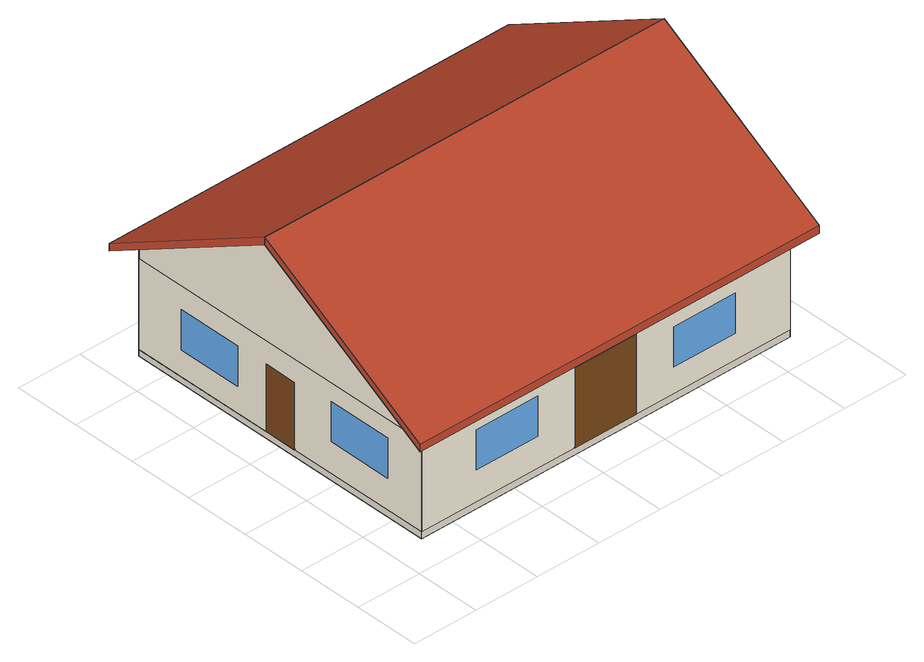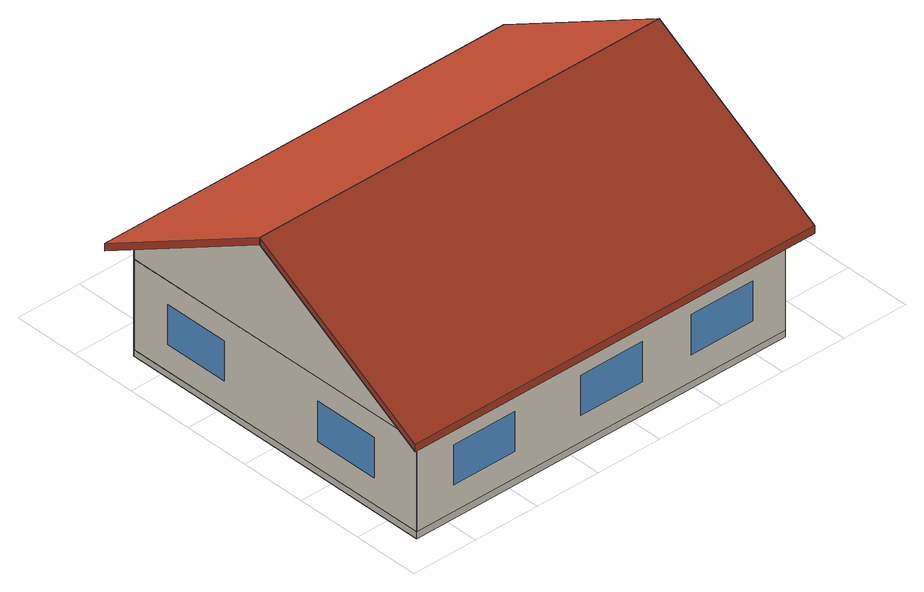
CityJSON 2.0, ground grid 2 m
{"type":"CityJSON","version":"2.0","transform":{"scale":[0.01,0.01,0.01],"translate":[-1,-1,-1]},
"CityObjects":{
"building1":{"type":"Building","geometry":[{"type":"MultiSurface","lod":"3","boundaries":[[[0,1,2,3]],[[4,5,0,3]],[[5,6,1,0]],[[2,7,6,1]],[[3,4,7,2]],[[5,6,7,4]],[[8,9,10,11]],[[12,13,8,11]],[[9,14,13,8]],[[10,15,14,9]],[[15,12,11,10]],[[13,14,15,12]],[[16,17,18,19]],[[20,21,16,19]],[[17,22,21,16]],[[18,23,22,17]],[[19,20,23,18]],[[21,22,23,20]],[[24,25,16,19]],[[21,26,25,16]],[[26,27,24,25]],[[27,20,19,24]],[[27,26,21,20]],[[28,6,29,30]],[[31,32,33,34]],[[7,35,36,37]],[[28,38,39,35,36,40,41,42,43,30],[44,45,46,47],[48,49,50,51]],[[46,45,44,47]],[[50,49,48,51]],[[34,42,41,33]],[[39,52,7,35]],[[37,53,54,55,56,29,6,57,52,7],[58,59,60,61],[62,63,64,65]],[[60,59,58,61]],[[64,63,62,65]],[[31,55,54,32]],[[28,38,57,6]],[[39,52,57,38]],[[44,58,61,47]],[[45,59,58,44]],[[46,60,59,45]],[[47,61,60,46]],[[41,54,32,33]],[[42,55,54,41]],[[34,31,55,42]],[[48,62,65,51]],[[49,63,62,48]],[[50,64,63,49]],[[51,65,64,50]],[[66,67,68,69]],[[70,71,66,69]],[[71,72,67,66]],[[68,73,72,67]],[[69,70,73,68]],[[71,72,73,70]],[[74,75,76,77]],[[76,78,79,77]],[[80,81,79,78]],[[82,83,81,79,84,85,77,74]],[[77,85,84,79]],[[80,86,83,81]],[[78,87,88,76,75,89,86,80]],[[76,88,87,78]],[[74,82,89,75]],[[83,86,89,82]],[[84,87,78,79]],[[85,88,87,84]],[[77,76,88,85]],[[90,91,92,93]],[[94,95,96,97]],[[92,98,99,93]],[[100,101,99,98]],[[102,103,101,96,104,105,97,99,106,107,93,90]],[[97,105,104,96]],[[93,107,106,99]],[[100,108,103,101]],[[95,109,110,94,98,111,112,92,91,113,108,100]],[[94,110,109,95]],[[92,112,111,98]],[[113,102,90,91]],[[103,108,113,102]],[[104,109,95,96]],[[105,110,109,104]],[[97,94,110,105]],[[106,111,98,99]],[[107,112,111,106]],[[93,92,112,107]],[[114,5,4,115]],[[116,117,114,115],[118,119,120,121],[122,123,124,125],[126,127,128,129]],[[120,119,118,121]],[[124,123,122,125]],[[128,127,126,129]],[[5,130,117,114]],[[4,131,130,5],[132,133,134,135],[136,137,138,139],[140,141,142,143]],[[134,133,132,135]],[[138,137,136,139]],[[142,141,140,143]],[[131,116,115,4]],[[117,130,131,116]],[[118,132,135,121]],[[119,133,132,118]],[[120,134,133,119]],[[121,135,134,120]],[[122,136,139,125]],[[123,137,136,122]],[[124,138,137,123]],[[125,139,138,124]],[[126,140,143,129]],[[127,141,140,126]],[[128,142,141,127]],[[129,143,142,128]],[[144,145,80,81]],[[83,146,144,81]],[[145,147,146,144]],[[80,86,147,145]],[[146,147,86,83]],[[35,7,148,149]],[[150,151,152,149]],[[4,115,153,154]],[[35,39,116,115,153,155,156,157,149],[158,159,160,161],[162,163,164,165]],[[160,159,158,161]],[[164,163,162,165]],[[149,157,156,152]],[[154,166,167,168,148,7,52,131,4],[169,170,171,172],[173,174,175,176]],[[171,170,169,172]],[[175,174,173,176]],[[150,177,167,151]],[[116,131,52,39]],[[156,167,151,152]],[[157,177,167,156]],[[149,150,177,157]],[[158,169,172,161]],[[159,170,169,158]],[[160,171,170,159]],[[161,172,171,160]],[[162,173,176,165]],[[163,174,173,162]],[[164,175,174,163]],[[165,176,175,164]],[[178,179,180,181]],[[182,183,178,181]],[[179,184,183,178]],[[180,185,184,179]],[[185,182,181,180]],[[183,184,185,182]],[[28,6,5,114]],[[117,38,28,114],[186,187,188,189],[190,191,192,193]],[[188,187,186,189]],[[192,191,190,193]],[[5,130,57,6],[194,195,196,197],[198,199,200,201]],[[196,195,194,197]],[[200,199,198,201]],[[38,57,130,117]],[[186,194,197,189]],[[187,195,194,186]],[[188,196,195,187]],[[189,197,196,188]],[[190,198,201,193]],[[191,199,198,190]],[[192,200,199,191]],[[193,201,200,192]],[[116,202,203,204,39]],[[131,205,202,116]],[[52,206,207,205,131]],[[206,204,39,52]],[[204,206,207,203]],[[207,203,202,205]],[[208,209,210,38,117]],[[210,211,57,38]],[[130,212,213,211,57]],[[212,208,117,130]],[[211,210,209,213]],[[209,213,212,208]],[[39,204,210,38]],[[57,211,206,52]],[[206,211,210,204]],[[202,208,117,116]],[[131,205,212,130]],[[202,208,212,205]]],"semantics":{"surfaces":[{"type":"FloorSurface"},{"type":"RoofSurface"},{"type":"WallSurface"},{"type":"Door"},{"type":"Window"}],"values":[0,0,0,0,0,0,0,0,0,0,0,0,1,1,1,1,1,1,1,1,1,1,1,2,3,2,2,4,4,3,2,2,4,4,3,2,2,2,2,2,2,2,2,2,2,2,2,2,2,2,2,2,2,2,2,3,2,2,3,2,2,3,2,2,2,2,2,2,3,3,2,2,3,3,2,2,3,3,2,2,2,2,2,2,2,2,2,2,4,4,4,2,2,4,4,4,2,2,2,2,2,2,2,2,2,2,2,2,2,2,2,2,2,2,2,2,3,2,2,4,4,3,2,4,4,3,2,2,2,2,2,2,2,2,2,2,2,2,2,2,2,2,2,2,2,2,4,4,2,4,4,2,2,2,2,2,2,2,2,2,2,2,2,2,2,2,2,2,2,2,2,2,2,2,2,2,2,2]}}]}
},
"vertices":[
[1300,1100,80],[1300,100,80],[100,100,80],[100,1100,80],[100,1100,100],[1300,1100,100],[1300,100,100],[100,100,100],[1290,110,350],[1290,1090,350],[110,1090,350],[110,110,350],[110,110,370],[1290,110,370],[1290,1090,370],[110,1090,370],[1350,600,709],[1350,1150,391],[50,1150,391],[50,600,709],[50,600,732],[1350,600,732],[1350,1150,414],[50,1150,414],[50,50,391],[1350,50,391],[1350,50,414],[50,50,414],[1270,130,100],[801,100,100],[801,130,100],[800,100,100],[600,100,100],[600,130,100],[800,130,100],[130,130,100],[599,130,100],[599,100,100],[1270,130,370],[130,130,370],[599,130,338],[600,130,338],[800,130,338],[801,130,338],[279,130,315],[479,130,315],[479,130,195],[279,130,195],[921,130,300],[1121,130,300],[1121,130,180],[921,130,180],[100,100,370],[599,100,338],[600,100,338],[800,100,338],[801,100,338],[1300,100,370],[279,100,315],[479,100,315],[479,100,195],[279,100,195],[921,100,300],[1121,100,300],[1121,100,180],[921,100,180],[480,699,100],[504,699,100],[504,1070,100],[480,1070,100],[480,1070,350],[480,699,350],[504,699,350],[504,1070,350],[841,1070,100],[865,1070,100],[865,644,100],[841,644,100],[865,556,100],[841,556,100],[865,525,100],[841,501,100],[841,1070,350],[841,501,350],[841,556,301],[841,644,301],[865,525,350],[865,556,301],[865,644,301],[865,1070,350],[130,675,100],[130,699,100],[261,699,100],[261,675,100],[622,699,100],[710,699,100],[710,675,100],[622,675,100],[349,699,100],[349,675,100],[841,699,100],[841,675,100],[130,675,350],[841,675,350],[710,675,301],[622,675,301],[349,675,301],[261,675,301],[841,699,350],[710,699,301],[622,699,301],[349,699,301],[261,699,301],[130,699,350],[1270,1070,100],[130,1070,100],[130,1070,370],[1270,1070,370],[1180,1070,300],[980,1070,300],[980,1070,180],[1180,1070,180],[405,1070,300],[205,1070,300],[205,1070,180],[405,1070,180],[766,1070,300],[566,1070,300],[566,1070,180],[766,1070,180],[1300,1100,370],[100,1100,370],[1180,1100,300],[980,1100,300],[980,1100,180],[1180,1100,180],[405,1100,300],[205,1100,300],[205,1100,180],[405,1100,180],[766,1100,300],[566,1100,300],[566,1100,180],[766,1100,180],[1270,501,100],[1270,525,100],[1270,501,350],[1270,525,350],[100,549,100],[130,549,100],[100,550,100],[100,650,100],[130,650,100],[130,651,100],[100,651,100],[130,651,301],[130,650,301],[130,549,301],[130,950,300],[130,749,300],[130,750,180],[130,950,180],[130,420,315],[130,220,315],[130,220,195],[130,420,195],[100,651,301],[100,650,301],[100,549,301],[100,950,300],[100,750,300],[100,750,180],[100,950,180],[100,420,315],[100,220,315],[100,220,195],[100,420,195],[100,550,301],[480,501,100],[480,525,100],[130,525,100],[130,501,100],[130,501,350],[480,501,350],[480,525,350],[130,525,350],[1270,750,300],[1270,950,300],[1270,950,180],[1270,750,180],[1270,220,300],[1270,420,300],[1270,420,180],[1270,220,180],[1300,750,300],[1300,950,300],[1300,950,180],[1300,750,180],[1300,220,300],[1300,420,300],[1300,420,180],[1300,220,180],[130,1070,437],[130,600,709],[130,130,437],[100,1100,420],[100,100,420],[100,600,709],[1270,1070,437],[1270,600,709],[1270,130,437],[1300,100,420],[1300,1100,420],[1300,600,709]
]}
